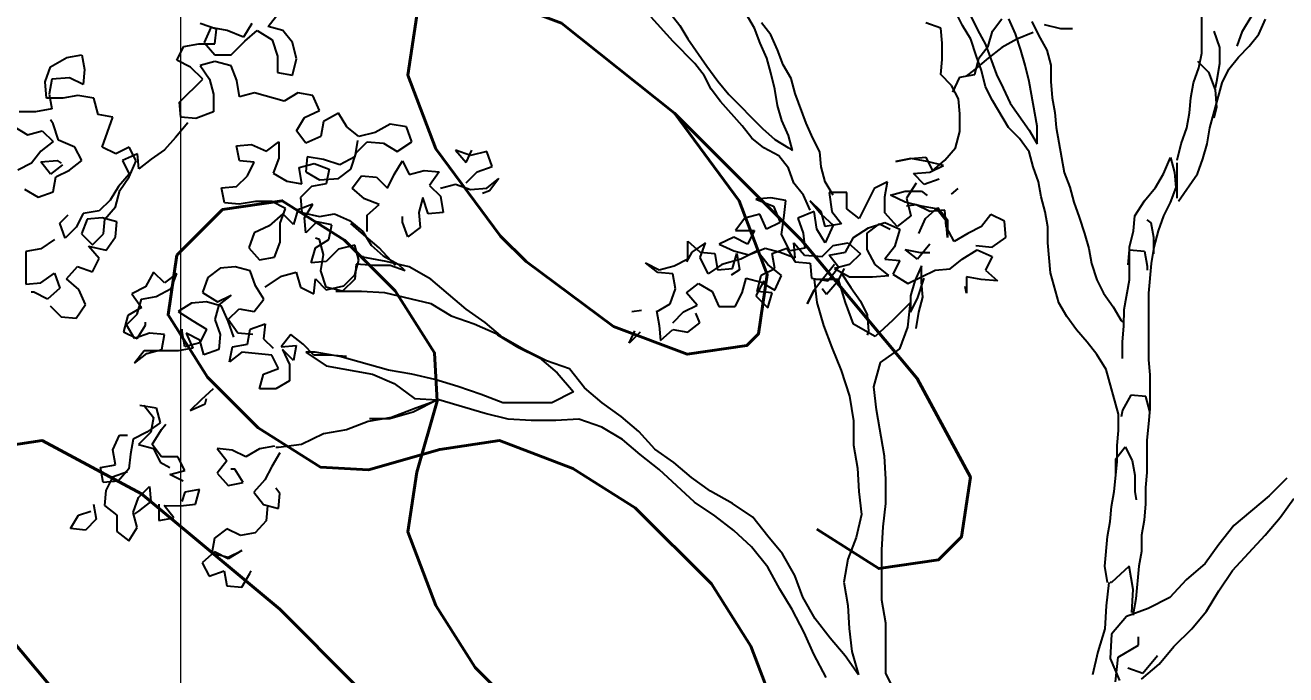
# Model space of a CAD drawing. Header units: millimetres. Extents: x 684983 to 685377, y 990360 to 990509.
# Drawn here: x 685051.849 to 685053.186, y 990430.224 to 990430.913 of the extents above; entities that cross this region are included whole.
import ezdxf

# ---------------------------------------------------------------- set-up
doc = ezdxf.new("R2010")
doc.units = ezdxf.units.MM
doc.layers.add('grid', color=8, linetype='Continuous', lineweight=9)
doc.layers.add('GRID LEVELS', color=7, linetype='Continuous', lineweight=13)
doc.layers.add('TEAK', color=7, linetype='Continuous')
doc.styles.get("Standard").update_dxf_attribs({"font": 'RomanS'})

# ---------------------------------------------------------------- blocks, each defined once
blk = doc.blocks.new('A$C25655A80')
at = {"color": 62}
for p, q in [((0.06084, 1.35634), (0.06087, 1.39191)), ((-0.59955, 1.37521), (-0.59186, 1.38482)), ((-0.315, 1.38456), (-0.30828, 1.37591)), ((-0.25541, 1.37393), (-0.26117, 1.38355)), ((-0.10833, 1.37572), (-0.11313, 1.38534)), ((-0.10256, 1.38245), (-0.09776, 1.37283)), ((0.0897, 1.3717), (0.09644, 1.38323)), ((-0.63609, 1.37332), (-0.64762, 1.37718)), ((-0.63993, 1.37429), (-0.64475, 1.36372)), ((-0.6284, 1.37235), (-0.63993, 1.37429)), ((-0.63706, 1.36275), (-0.63609, 1.37332)), ((-0.61109, 1.37714), (-0.61687, 1.36754)), ((-0.58898, 1.37232), (-0.59955, 1.37521)), ((-0.3131, 1.36437), (-0.32846, 1.38169)), ((-0.30828, 1.37591), (-0.30252, 1.36629)), ((-0.25157, 1.36336), (-0.25541, 1.37393)), ((-0.24388, 1.36912), (-0.2506, 1.37778)), ((-0.12371, 1.37381), (-0.13428, 1.37767)), ((-0.12276, 1.36324), (-0.12371, 1.37381)), ((-0.10257, 1.3661), (-0.10833, 1.37572)), ((-0.08718, 1.37186), (-0.08045, 1.3805)), ((-0.07084, 1.36992), (-0.07564, 1.3805)), ((-0.0593, 1.37856), (-0.0545, 1.36894)), ((-0.05065, 1.37663), (-0.03912, 1.37374)), ((-0.03912, 1.37374), (-0.03047, 1.37373)), ((0.10123, 1.36976), (0.10605, 1.38033)), ((-0.61687, 1.36754), (-0.6284, 1.37235)), ((-0.62553, 1.35505), (-0.61591, 1.36465)), ((-0.61591, 1.36465), (-0.60725, 1.37233)), ((-0.60725, 1.37233), (-0.59668, 1.3656)), ((-0.59668, 1.3656), (-0.59285, 1.35406)), ((-0.58226, 1.36366), (-0.58898, 1.37232)), ((-0.29773, 1.34898), (-0.3131, 1.36437)), ((-0.30252, 1.36629), (-0.28908, 1.34705)), ((-0.23908, 1.35854), (-0.24388, 1.36912)), ((-0.09874, 1.35456), (-0.10257, 1.3661)), ((-0.09776, 1.37283), (-0.092, 1.36225)), ((-0.09008, 1.36129), (-0.08718, 1.37186)), ((-0.06989, 1.36607), (-0.08047, 1.36032)), ((-0.06701, 1.35838), (-0.07084, 1.36992)), ((-0.05835, 1.37087), (-0.06989, 1.36607)), ((-0.0545, 1.36894), (-0.04874, 1.35836)), ((0.06951, 1.37171), (0.07334, 1.36018)), ((0.08584, 1.36113), (0.0897, 1.3717)), ((0.09449, 1.36112), (0.10123, 1.36976)), ((-0.66398, 1.35124), (-0.65917, 1.36085)), ((-0.65917, 1.36085), (-0.64859, 1.36276)), ((-0.64859, 1.36276), (-0.63706, 1.36275)), ((-0.64475, 1.36372), (-0.63706, 1.35506)), ((-0.57939, 1.35212), (-0.58226, 1.36366)), ((-0.24678, 1.35278), (-0.25157, 1.36336)), ((-0.23525, 1.34796), (-0.23908, 1.35854)), ((-0.12277, 1.3517), (-0.12276, 1.36324)), ((-0.09681, 1.35264), (-0.09008, 1.36129)), ((-0.092, 1.36225), (-0.08433, 1.34109)), ((-0.08047, 1.36032), (-0.09009, 1.35263)), ((-0.06413, 1.3478), (-0.06701, 1.35838)), ((-0.04874, 1.35836), (-0.04587, 1.34779)), ((0.05891, 1.34577), (0.06084, 1.35634)), ((0.07334, 1.36018), (0.07333, 1.34864)), ((0.08679, 1.35343), (0.09449, 1.36112)), ((-0.75724, 1.33594), (-0.75339, 1.34651)), ((-0.75339, 1.34651), (-0.74185, 1.35323)), ((-0.74185, 1.35323), (-0.73127, 1.35514)), ((-0.73127, 1.35514), (-0.72936, 1.34457)), ((-0.65438, 1.34642), (-0.66398, 1.35124)), ((-0.64573, 1.33776), (-0.65438, 1.34642)), ((-0.63707, 1.35025), (-0.64765, 1.34738)), ((-0.64765, 1.34738), (-0.64093, 1.33776)), ((-0.62554, 1.34736), (-0.63707, 1.35025)), ((-0.63706, 1.35506), (-0.62553, 1.35505)), ((-0.6217, 1.33678), (-0.62554, 1.34736)), ((-0.59285, 1.35406), (-0.59286, 1.34252)), ((-0.58228, 1.34059), (-0.57939, 1.35212)), ((-0.29101, 1.34032), (-0.29773, 1.34898)), ((-0.28908, 1.34705), (-0.2814, 1.33647)), ((-0.2439, 1.3422), (-0.24678, 1.35278)), ((-0.22949, 1.33834), (-0.23525, 1.34796)), ((-0.12374, 1.34113), (-0.12277, 1.3517)), ((-0.09009, 1.35263), (-0.10067, 1.34399)), ((-0.09971, 1.34111), (-0.09681, 1.35264)), ((-0.0949, 1.34399), (-0.09874, 1.35456)), ((-0.06126, 1.33627), (-0.06413, 1.3478)), ((-0.04587, 1.34779), (-0.04588, 1.33625)), ((0.05795, 1.35058), (0.06564, 1.34288)), ((0.07333, 1.34864), (0.0714, 1.33614)), ((0.08006, 1.34479), (0.08679, 1.35343)), ((-0.75244, 1.33786), (-0.75437, 1.32729)), ((-0.73994, 1.33881), (-0.75244, 1.33786)), ((-0.73033, 1.33399), (-0.73994, 1.33881)), ((-0.72936, 1.34457), (-0.73033, 1.33399)), ((-0.66209, 1.32144), (-0.64573, 1.33776)), ((-0.64093, 1.33776), (-0.63805, 1.32718)), ((-0.59286, 1.34252), (-0.58228, 1.34059)), ((-0.28621, 1.3307), (-0.29101, 1.34032)), ((-0.24103, 1.33066), (-0.2439, 1.3422)), ((-0.22661, 1.32777), (-0.22949, 1.33834)), ((-0.11606, 1.33343), (-0.12374, 1.34113)), ((-0.1151, 1.32862), (-0.11029, 1.33919)), ((-0.11029, 1.33919), (-0.09971, 1.34111)), ((-0.10067, 1.34399), (-0.10548, 1.34015)), ((-0.09203, 1.33245), (-0.0949, 1.34399)), ((-0.08433, 1.34109), (-0.07953, 1.33148)), ((0.05506, 1.3352), (0.05891, 1.34577)), ((0.06564, 1.34288), (0.07043, 1.33038)), ((0.07524, 1.33518), (0.08006, 1.34479)), ((-0.75629, 1.32441), (-0.75724, 1.33594)), ((-0.61979, 1.32524), (-0.6217, 1.33678)), ((-0.27949, 1.32205), (-0.28621, 1.3307)), ((-0.2814, 1.33647), (-0.27372, 1.32685)), ((-0.23912, 1.31913), (-0.24103, 1.33066)), ((-0.11126, 1.32381), (-0.11606, 1.33343)), ((-0.08723, 1.32283), (-0.09203, 1.33245)), ((-0.07953, 1.33148), (-0.07473, 1.3209)), ((-0.05552, 1.30454), (-0.06126, 1.33627)), ((-0.04588, 1.33625), (-0.04493, 1.32472)), ((0.05312, 1.32463), (0.05506, 1.3352)), ((0.06656, 1.30346), (0.07524, 1.33518)), ((0.0714, 1.33614), (0.07043, 1.33134)), ((0.07043, 1.33038), (0.07138, 1.31788)), ((-0.74476, 1.32439), (-0.75629, 1.32441)), ((-0.75437, 1.32729), (-0.75246, 1.31671)), ((-0.73418, 1.32631), (-0.74476, 1.32439)), ((-0.72265, 1.32437), (-0.73418, 1.32631)), ((-0.71977, 1.31284), (-0.72265, 1.32437)), ((-0.66114, 1.31086), (-0.66209, 1.32144)), ((-0.63805, 1.32718), (-0.63806, 1.31468)), ((-0.60921, 1.32812), (-0.61979, 1.32524)), ((-0.58807, 1.32233), (-0.60921, 1.32812)), ((-0.57845, 1.32809), (-0.58807, 1.32233)), ((-0.56788, 1.32616), (-0.57845, 1.32809)), ((-0.56308, 1.31558), (-0.56788, 1.32616)), ((-0.26413, 1.30473), (-0.27949, 1.32205)), ((-0.27372, 1.32685), (-0.24971, 1.30279)), ((-0.21894, 1.30661), (-0.22661, 1.32777)), ((-0.11031, 1.31324), (-0.11126, 1.32381)), ((-0.07571, 1.30359), (-0.08723, 1.32283)), ((-0.07473, 1.3209), (-0.06129, 1.30166)), ((-0.04493, 1.32472), (-0.04302, 1.31414)), ((0.05215, 1.31405), (0.05312, 1.32463)), ((-0.76399, 1.3148), (-0.77553, 1.31481)), ((-0.75246, 1.31671), (-0.76399, 1.3148)), ((-0.7092, 1.3109), (-0.71977, 1.31284)), ((-0.71691, 1.28976), (-0.7092, 1.3109)), ((-0.65056, 1.30989), (-0.66114, 1.31086)), ((-0.63806, 1.31468), (-0.65056, 1.30989)), ((-0.57944, 1.30117), (-0.57366, 1.31078)), ((-0.57366, 1.31078), (-0.56308, 1.31558)), ((-0.54962, 1.31364), (-0.5602, 1.30788)), ((-0.54386, 1.30402), (-0.54962, 1.31364)), ((-0.23624, 1.30855), (-0.23912, 1.31913)), ((-0.11032, 1.30074), (-0.11031, 1.31324)), ((-0.04302, 1.31414), (-0.04207, 1.30356)), ((0.05022, 1.30348), (0.05215, 1.31405)), ((0.07138, 1.31788), (0.06945, 1.31019)), ((-0.77938, 1.30424), (-0.76978, 1.29846)), ((-0.7515, 1.30614), (-0.75342, 1.30902)), ((-0.74767, 1.2946), (-0.7515, 1.30614)), ((-0.65633, 1.30701), (-0.665, 1.29644)), ((-0.5602, 1.30788), (-0.56214, 1.29731)), ((-0.53522, 1.29729), (-0.54386, 1.30402)), ((-0.5131, 1.30592), (-0.52368, 1.30016)), ((-0.50157, 1.30398), (-0.5131, 1.30592)), ((-0.49773, 1.29341), (-0.50157, 1.30398)), ((-0.2574, 1.29607), (-0.26413, 1.30473)), ((-0.24971, 1.30279), (-0.24106, 1.29509)), ((-0.23145, 1.29797), (-0.23624, 1.30855)), ((-0.21415, 1.29603), (-0.21894, 1.30661)), ((-0.06803, 1.2959), (-0.07571, 1.30359)), ((-0.05553, 1.29204), (-0.05552, 1.30454)), ((-0.04207, 1.30356), (-0.03633, 1.27184)), ((0.04636, 1.29195), (0.05022, 1.30348)), ((0.06463, 1.29193), (0.06656, 1.30346)), ((-0.76978, 1.29846), (-0.7592, 1.30134)), ((-0.75152, 1.29364), (-0.76017, 1.28692)), ((-0.7592, 1.30134), (-0.75152, 1.29364)), ((-0.73614, 1.28978), (-0.74767, 1.2946)), ((-0.665, 1.29644), (-0.67269, 1.2878)), ((-0.6006, 1.28677), (-0.59194, 1.29349)), ((-0.59194, 1.29349), (-0.59195, 1.28196)), ((-0.57271, 1.29251), (-0.57944, 1.30117)), ((-0.56214, 1.29731), (-0.57271, 1.29251)), ((-0.53618, 1.2944), (-0.53812, 1.28287)), ((-0.53715, 1.28575), (-0.52945, 1.29344)), ((-0.52368, 1.30016), (-0.53522, 1.29729)), ((-0.52945, 1.29344), (-0.51792, 1.29246)), ((-0.50831, 1.28669), (-0.49773, 1.29341)), ((-0.24876, 1.28933), (-0.2574, 1.29607)), ((-0.24106, 1.29509), (-0.23145, 1.28932)), ((-0.22857, 1.28739), (-0.23145, 1.29797)), ((-0.20935, 1.28641), (-0.21415, 1.29603)), ((-0.11321, 1.28921), (-0.11032, 1.30074)), ((-0.06131, 1.28628), (-0.06803, 1.2959)), ((-0.06129, 1.30166), (-0.05553, 1.29204)), ((-0.76017, 1.28692), (-0.76691, 1.27827)), ((-0.73134, 1.28016), (-0.73614, 1.28978)), ((-0.7073, 1.28495), (-0.71691, 1.28976)), ((-0.69769, 1.28974), (-0.7073, 1.28495)), ((-0.69192, 1.28493), (-0.7025, 1.28014)), ((-0.69289, 1.28013), (-0.69769, 1.28974)), ((-0.69097, 1.27436), (-0.69192, 1.28493)), ((-0.67269, 1.2878), (-0.68231, 1.28108)), ((-0.62174, 1.29064), (-0.61117, 1.29159)), ((-0.61983, 1.28006), (-0.62174, 1.29064)), ((-0.61117, 1.29159), (-0.6006, 1.28677)), ((-0.54101, 1.27422), (-0.53715, 1.28575)), ((-0.51792, 1.29246), (-0.50831, 1.28669)), ((-0.46698, 1.28761), (-0.45929, 1.27895)), ((-0.4564, 1.28376), (-0.46698, 1.28761)), ((-0.45929, 1.27895), (-0.45544, 1.2876)), ((-0.44487, 1.28663), (-0.4564, 1.28376)), ((-0.44103, 1.27605), (-0.44487, 1.28663)), ((-0.23819, 1.28356), (-0.24876, 1.28933)), ((-0.23145, 1.28932), (-0.22857, 1.28739)), ((-0.2084, 1.27584), (-0.20935, 1.28641)), ((-0.12091, 1.28056), (-0.11321, 1.28921)), ((-0.05843, 1.2757), (-0.06131, 1.28628)), ((0.04347, 1.28041), (0.04636, 1.29195)), ((0.06173, 1.28136), (0.06463, 1.29193)), ((-0.76691, 1.27827), (-0.77653, 1.27347)), ((-0.76018, 1.27923), (-0.74864, 1.28018)), ((-0.75346, 1.27057), (-0.76018, 1.27923)), ((-0.7448, 1.27729), (-0.75346, 1.27057)), ((-0.74864, 1.28018), (-0.74576, 1.27825)), ((-0.74, 1.27344), (-0.73134, 1.28016)), ((-0.7025, 1.28014), (-0.6977, 1.27052)), ((-0.69771, 1.2686), (-0.69289, 1.28013)), ((-0.68231, 1.28108), (-0.69097, 1.27436)), ((-0.60926, 1.27909), (-0.61983, 1.28006)), ((-0.61407, 1.26948), (-0.60926, 1.27909)), ((-0.59195, 1.28196), (-0.5958, 1.27139)), ((-0.57754, 1.27522), (-0.56696, 1.27809)), ((-0.57562, 1.26368), (-0.57754, 1.27522)), ((-0.57176, 1.2829), (-0.57273, 1.27233)), ((-0.56023, 1.28097), (-0.57176, 1.2829)), ((-0.56696, 1.27809), (-0.55639, 1.27423)), ((-0.5487, 1.27711), (-0.56023, 1.28097)), ((-0.53812, 1.28287), (-0.5487, 1.27711)), ((-0.51025, 1.27035), (-0.50447, 1.27995)), ((-0.50447, 1.27995), (-0.49968, 1.27034)), ((-0.45161, 1.27222), (-0.44103, 1.27605)), ((-0.23147, 1.2749), (-0.23819, 1.28356)), ((-0.20552, 1.26526), (-0.2084, 1.27584)), ((-0.15552, 1.27964), (-0.14494, 1.28155)), ((-0.14494, 1.28155), (-0.15552, 1.27964)), ((-0.14494, 1.28155), (-0.13437, 1.2825)), ((-0.13341, 1.27962), (-0.14494, 1.28155)), ((-0.13437, 1.2825), (-0.12957, 1.27288)), ((-0.12188, 1.27672), (-0.13341, 1.27962)), ((-0.1315, 1.27192), (-0.12188, 1.27672)), ((-0.12957, 1.27288), (-0.12091, 1.28056)), ((-0.0546, 1.26512), (-0.05843, 1.2757)), ((0.04344, 1.2535), (0.04347, 1.27849)), ((0.05788, 1.27079), (0.06173, 1.28136)), ((-0.75155, 1.25807), (-0.74962, 1.26864)), ((-0.74962, 1.26864), (-0.74, 1.27344)), ((-0.6977, 1.27052), (-0.7054, 1.26187)), ((-0.70444, 1.25899), (-0.69771, 1.2686)), ((-0.62177, 1.2618), (-0.61407, 1.26948)), ((-0.5958, 1.27139), (-0.5862, 1.26561)), ((-0.57273, 1.27233), (-0.56312, 1.26655)), ((-0.56312, 1.26655), (-0.54967, 1.2675)), ((-0.55639, 1.27423), (-0.55832, 1.26366)), ((-0.54967, 1.2675), (-0.54101, 1.27422)), ((-0.54006, 1.26076), (-0.53332, 1.26941)), ((-0.53332, 1.26941), (-0.52275, 1.26844)), ((-0.52275, 1.26844), (-0.51507, 1.26074)), ((-0.51507, 1.26074), (-0.51025, 1.27035)), ((-0.49968, 1.27034), (-0.4891, 1.27321)), ((-0.4891, 1.27321), (-0.47853, 1.27224)), ((-0.47853, 1.27224), (-0.48526, 1.26263)), ((-0.45931, 1.26453), (-0.45161, 1.27222)), ((-0.44489, 1.26067), (-0.43623, 1.2674)), ((-0.43623, 1.2674), (-0.44297, 1.25875)), ((-0.22763, 1.26432), (-0.23147, 1.2749)), ((-0.14303, 1.27097), (-0.1315, 1.27192)), ((-0.13535, 1.26327), (-0.14303, 1.27097)), ((-0.12477, 1.26711), (-0.13535, 1.26327)), ((-0.03633, 1.27184), (-0.03249, 1.26126)), ((0.0444, 1.25157), (0.05788, 1.27079)), ((-0.77173, 1.26001), (-0.76213, 1.25424)), ((-0.76213, 1.25424), (-0.75155, 1.25807)), ((-0.7054, 1.26187), (-0.71118, 1.25227)), ((-0.70734, 1.24746), (-0.70444, 1.25899)), ((-0.63234, 1.26085), (-0.62177, 1.2618)), ((-0.63043, 1.25027), (-0.63234, 1.26085)), ((-0.5862, 1.26561), (-0.57562, 1.26368)), ((-0.5689, 1.26175), (-0.57659, 1.25407)), ((-0.55832, 1.26366), (-0.5689, 1.26175)), ((-0.53141, 1.25306), (-0.54006, 1.26076)), ((-0.48526, 1.26263), (-0.47758, 1.25494)), ((-0.47757, 1.2607), (-0.467, 1.26358)), ((-0.467, 1.26358), (-0.45643, 1.25972)), ((-0.45643, 1.25972), (-0.44489, 1.26067)), ((-0.44297, 1.25875), (-0.44778, 1.25683)), ((-0.22091, 1.25566), (-0.22763, 1.26432)), ((-0.19976, 1.25564), (-0.20552, 1.26526)), ((-0.20264, 1.25757), (-0.20073, 1.24411)), ((-0.19015, 1.25756), (-0.20264, 1.25757)), ((-0.19016, 1.24602), (-0.19015, 1.25756)), ((-0.17092, 1.26042), (-0.18151, 1.23928)), ((-0.1613, 1.26522), (-0.17092, 1.26042)), ((-0.16323, 1.25465), (-0.1613, 1.26522)), ((-0.15939, 1.25561), (-0.14881, 1.25848)), ((-0.14881, 1.25848), (-0.13728, 1.25847)), ((-0.14112, 1.26424), (-0.14785, 1.25367)), ((-0.13728, 1.25847), (-0.13343, 1.25558)), ((-0.11613, 1.25653), (-0.11132, 1.26037)), ((-0.05268, 1.25455), (-0.0546, 1.26512)), ((-0.03249, 1.26126), (-0.02962, 1.25068)), ((-0.71118, 1.25227), (-0.71888, 1.24458)), ((-0.61986, 1.2493), (-0.63043, 1.25027)), ((-0.60832, 1.25121), (-0.61986, 1.2493)), ((-0.59678, 1.2512), (-0.60832, 1.25121)), ((-0.58718, 1.24638), (-0.59678, 1.2512)), ((-0.56795, 1.24925), (-0.57853, 1.24542)), ((-0.57659, 1.25407), (-0.57564, 1.24349)), ((-0.57372, 1.23964), (-0.56795, 1.24925)), ((-0.52084, 1.24921), (-0.53141, 1.25306)), ((-0.5295, 1.24153), (-0.52084, 1.24921)), ((-0.49008, 1.25399), (-0.49297, 1.24341)), ((-0.48624, 1.24245), (-0.49008, 1.25399)), ((-0.47758, 1.25494), (-0.47567, 1.2434)), ((-0.24398, 1.25376), (-0.25456, 1.25281)), ((-0.25456, 1.25281), (-0.24207, 1.24799)), ((-0.23341, 1.25183), (-0.24398, 1.25376)), ((-0.23438, 1.24126), (-0.23341, 1.25183)), ((-0.21611, 1.24508), (-0.22091, 1.25566)), ((-0.21611, 1.25181), (-0.20843, 1.24219)), ((-0.20843, 1.24412), (-0.21611, 1.25181)), ((-0.16324, 1.24311), (-0.16323, 1.25465)), ((-0.14882, 1.25079), (-0.15939, 1.25561)), ((-0.13729, 1.2479), (-0.14882, 1.25079)), ((-0.14113, 1.24886), (-0.14786, 1.24791)), ((-0.14785, 1.25367), (-0.14498, 1.24117)), ((-0.13152, 1.24405), (-0.14113, 1.24886)), ((-0.04981, 1.24397), (-0.05268, 1.25455)), ((-0.02962, 1.25068), (-0.02578, 1.2401)), ((-0.74676, 1.23596), (-0.74099, 1.24172)), ((-0.73041, 1.24267), (-0.73523, 1.23306)), ((-0.71888, 1.24458), (-0.73041, 1.24267)), ((-0.71696, 1.23977), (-0.72753, 1.23882)), ((-0.70639, 1.23688), (-0.71696, 1.23977)), ((-0.71504, 1.23881), (-0.70734, 1.24746)), ((-0.5891, 1.24254), (-0.59872, 1.2339)), ((-0.59103, 1.23581), (-0.58718, 1.24638)), ((-0.58142, 1.23484), (-0.5891, 1.24254)), ((-0.57853, 1.24542), (-0.58142, 1.23484)), ((-0.57564, 1.24349), (-0.56315, 1.2406)), ((-0.57277, 1.22907), (-0.57372, 1.23964)), ((-0.56315, 1.2406), (-0.55257, 1.24251)), ((-0.55257, 1.24251), (-0.542, 1.23769)), ((-0.52951, 1.22999), (-0.5295, 1.24153)), ((-0.50451, 1.2367), (-0.50451, 1.24054)), ((-0.49297, 1.24341), (-0.49202, 1.23284)), ((-0.47567, 1.2434), (-0.48624, 1.24245)), ((-0.26226, 1.23936), (-0.269, 1.23071)), ((-0.25169, 1.24223), (-0.26226, 1.23936)), ((-0.24689, 1.23165), (-0.25169, 1.24223)), ((-0.24207, 1.24799), (-0.23727, 1.23645)), ((-0.23632, 1.2278), (-0.23438, 1.24126)), ((-0.21323, 1.24412), (-0.22477, 1.23932)), ((-0.22477, 1.23932), (-0.22094, 1.22875)), ((-0.21132, 1.23162), (-0.21323, 1.24412)), ((-0.20555, 1.23354), (-0.20843, 1.24412)), ((-0.20843, 1.24219), (-0.19978, 1.23449)), ((-0.20073, 1.24411), (-0.19401, 1.23545)), ((-0.18151, 1.23928), (-0.19016, 1.24602)), ((-0.1546, 1.23349), (-0.16324, 1.24311)), ((-0.14498, 1.24117), (-0.1546, 1.23349)), ((-0.12671, 1.24596), (-0.13729, 1.2479)), ((-0.13441, 1.23924), (-0.12575, 1.24692)), ((-0.12095, 1.245), (-0.13152, 1.24405)), ((-0.11999, 1.23731), (-0.12671, 1.24596)), ((-0.12575, 1.24692), (-0.11903, 1.23827)), ((-0.12, 1.23346), (-0.12095, 1.245)), ((-0.08826, 1.24208), (-0.095, 1.23344)), ((-0.07866, 1.23727), (-0.08826, 1.24208)), ((-0.0479, 1.23339), (-0.04981, 1.24397)), ((-0.02578, 1.2401), (-0.02195, 1.22856)), ((-0.74293, 1.22538), (-0.74676, 1.23596)), ((-0.73523, 1.23306), (-0.74293, 1.22538)), ((-0.72753, 1.23882), (-0.73139, 1.22825)), ((-0.71601, 1.22824), (-0.71504, 1.23881)), ((-0.70736, 1.22631), (-0.70639, 1.23688)), ((-0.59872, 1.2339), (-0.6093, 1.2291)), ((-0.59104, 1.22236), (-0.59103, 1.23581)), ((-0.56507, 1.23675), (-0.57277, 1.22907)), ((-0.5545, 1.23482), (-0.56507, 1.23675)), ((-0.55643, 1.22425), (-0.5545, 1.23482)), ((-0.542, 1.23769), (-0.5324, 1.22999)), ((-0.53336, 1.22903), (-0.54104, 1.23577)), ((-0.50068, 1.22612), (-0.50451, 1.2367)), ((-0.49202, 1.23284), (-0.50068, 1.22612)), ((-0.269, 1.23071), (-0.25554, 1.2307)), ((-0.25554, 1.2307), (-0.26036, 1.22109)), ((-0.23727, 1.23645), (-0.24689, 1.23165)), ((-0.20556, 1.222), (-0.21132, 1.23162)), ((-0.19978, 1.23449), (-0.20556, 1.222)), ((-0.19401, 1.23545), (-0.20555, 1.23354)), ((-0.18537, 1.22583), (-0.17479, 1.23255)), ((-0.17575, 1.2287), (-0.1671, 1.23543)), ((-0.17479, 1.23255), (-0.16325, 1.23638)), ((-0.1671, 1.23543), (-0.15941, 1.23157)), ((-0.16325, 1.23638), (-0.15268, 1.23157)), ((-0.15268, 1.23157), (-0.15654, 1.21907)), ((-0.13923, 1.22867), (-0.13441, 1.23924)), ((-0.11424, 1.22288), (-0.12, 1.23346)), ((-0.11904, 1.22577), (-0.11999, 1.23731)), ((-0.11903, 1.23827), (-0.11904, 1.22577)), ((-0.095, 1.23344), (-0.10462, 1.22864)), ((-0.0777, 1.22573), (-0.07866, 1.23727)), ((-0.04791, 1.22186), (-0.0479, 1.23339)), ((0.02516, 1.23621), (0.02228, 1.23814)), ((0.02708, 1.22564), (0.02516, 1.23621)), ((-0.75062, 1.22442), (-0.76024, 1.2177)), ((-0.73139, 1.22825), (-0.7237, 1.22055)), ((-0.7237, 1.22055), (-0.71601, 1.22824)), ((-0.71409, 1.2167), (-0.70736, 1.22631)), ((-0.6093, 1.2291), (-0.61316, 1.21853)), ((-0.5949, 1.21179), (-0.59104, 1.22236)), ((-0.56316, 1.22425), (-0.56605, 1.22522)), ((-0.56605, 1.21849), (-0.55643, 1.22425)), ((-0.56029, 1.21368), (-0.56316, 1.22425)), ((-0.52087, 1.21845), (-0.53336, 1.22903)), ((-0.5324, 1.22999), (-0.52664, 1.22037)), ((-0.30266, 1.21056), (-0.30265, 1.22305)), ((-0.30265, 1.22305), (-0.29401, 1.21535)), ((-0.29016, 1.22208), (-0.29978, 1.21536)), ((-0.29401, 1.21151), (-0.29016, 1.22208)), ((-0.26997, 1.22591), (-0.28054, 1.22111)), ((-0.26036, 1.22109), (-0.26997, 1.22591)), ((-0.23056, 1.21626), (-0.23632, 1.2278)), ((-0.22767, 1.22202), (-0.21999, 1.21336)), ((-0.22672, 1.21145), (-0.22767, 1.22202)), ((-0.22094, 1.22875), (-0.21998, 1.21817)), ((-0.1998, 1.22008), (-0.18922, 1.22199)), ((-0.19115, 1.21526), (-0.18537, 1.22583)), ((-0.18922, 1.22199), (-0.18057, 1.21429)), ((-0.17577, 1.21717), (-0.17575, 1.2287)), ((-0.10462, 1.22864), (-0.11424, 1.22288)), ((-0.08732, 1.21901), (-0.0777, 1.22573)), ((-0.046, 1.20071), (-0.04791, 1.22186)), ((-0.02195, 1.22856), (-0.01907, 1.21799)), ((0.02707, 1.2141), (0.02708, 1.22564)), ((-0.77081, 1.21579), (-0.77083, 1.19272)), ((-0.76024, 1.2177), (-0.77081, 1.21579)), ((-0.72659, 1.2196), (-0.71409, 1.2167)), ((-0.71891, 1.21094), (-0.72659, 1.2196)), ((-0.61316, 1.21853), (-0.60547, 1.20987)), ((-0.56895, 1.20792), (-0.56605, 1.21849)), ((-0.56222, 1.20214), (-0.56029, 1.21368)), ((-0.54971, 1.21751), (-0.55837, 1.20887)), ((-0.53817, 1.22038), (-0.54971, 1.21751)), ((-0.5353, 1.20981), (-0.53817, 1.22038)), ((-0.52664, 1.22037), (-0.51799, 1.21268)), ((-0.50935, 1.20594), (-0.52087, 1.21845)), ((-0.51799, 1.21268), (-0.50742, 1.2069)), ((-0.29978, 1.21536), (-0.30363, 1.20863)), ((-0.29401, 1.21535), (-0.28343, 1.21438)), ((-0.28343, 1.21438), (-0.28152, 1.20285)), ((-0.28054, 1.22111), (-0.26997, 1.21629)), ((-0.27095, 1.2038), (-0.26805, 1.21437)), ((-0.26997, 1.21629), (-0.2594, 1.2134)), ((-0.26805, 1.21437), (-0.26614, 1.20283)), ((-0.25363, 1.21628), (-0.26517, 1.21052)), ((-0.2594, 1.2134), (-0.24786, 1.2182)), ((-0.24595, 1.20666), (-0.25363, 1.21628)), ((-0.24786, 1.2182), (-0.23729, 1.2153)), ((-0.24306, 1.21435), (-0.23248, 1.21818)), ((-0.24115, 1.20377), (-0.24306, 1.21435)), ((-0.23729, 1.2153), (-0.22672, 1.21145)), ((-0.23248, 1.21818), (-0.22672, 1.20856)), ((-0.21998, 1.21817), (-0.23056, 1.21626)), ((-0.21999, 1.21336), (-0.20749, 1.21239)), ((-0.20749, 1.21239), (-0.1998, 1.22008)), ((-0.20269, 1.21335), (-0.19115, 1.21526)), ((-0.19596, 1.20469), (-0.20269, 1.21335)), ((-0.18057, 1.21429), (-0.18827, 1.20661)), ((-0.17001, 1.20659), (-0.17577, 1.21717)), ((-0.15654, 1.21907), (-0.16327, 1.21043)), ((-0.14885, 1.21714), (-0.13828, 1.21521)), ((-0.1402, 1.21041), (-0.14885, 1.21714)), ((-0.13154, 1.22097), (-0.1402, 1.21041)), ((-0.13828, 1.21521), (-0.13155, 1.21521)), ((-0.10848, 1.21038), (-0.0979, 1.2171)), ((-0.09886, 1.21998), (-0.08732, 1.21901)), ((-0.0979, 1.2171), (-0.08733, 1.21228)), ((-0.01907, 1.21799), (-0.01716, 1.20741)), ((0.00879, 1.20643), (0.00977, 1.217)), ((0.00977, 1.217), (0.02034, 1.21603)), ((0.02034, 1.21603), (0.02225, 1.20545)), ((-0.74199, 1.19654), (-0.73429, 1.20518)), ((-0.73429, 1.20518), (-0.72372, 1.20133)), ((-0.72372, 1.20133), (-0.71891, 1.21094)), ((-0.63336, 1.20413), (-0.64201, 1.19741)), ((-0.62278, 1.20508), (-0.63336, 1.20413)), ((-0.61221, 1.20219), (-0.62278, 1.20508)), ((-0.60547, 1.20987), (-0.5949, 1.21179)), ((-0.55837, 1.20887), (-0.56895, 1.20792)), ((-0.53722, 1.20693), (-0.5382, 1.19635)), ((-0.53819, 1.19924), (-0.5353, 1.20981)), ((-0.52473, 1.20595), (-0.53722, 1.20693)), ((-0.51319, 1.20594), (-0.52473, 1.20595)), ((-0.50262, 1.20209), (-0.51319, 1.20594)), ((-0.50742, 1.2069), (-0.50358, 1.20305)), ((-0.33247, 1.2077), (-0.32286, 1.20288)), ((-0.32382, 1.20096), (-0.33247, 1.2077)), ((-0.32286, 1.20288), (-0.31228, 1.20576)), ((-0.31228, 1.20576), (-0.30266, 1.21056)), ((-0.28825, 1.19997), (-0.29401, 1.21151)), ((-0.27863, 1.20669), (-0.28825, 1.19997)), ((-0.28152, 1.20285), (-0.27095, 1.2038)), ((-0.26517, 1.21052), (-0.27863, 1.20669)), ((-0.25076, 1.19897), (-0.24115, 1.20377)), ((-0.23634, 1.19896), (-0.24595, 1.20666)), ((-0.22672, 1.20856), (-0.21615, 1.20759)), ((-0.21615, 1.20759), (-0.2152, 1.19702)), ((-0.19885, 1.20662), (-0.20655, 1.19701)), ((-0.20366, 1.19508), (-0.19596, 1.20469)), ((-0.18827, 1.20661), (-0.19885, 1.20373)), ((-0.19885, 1.20373), (-0.18828, 1.19795)), ((-0.19212, 1.20373), (-0.19694, 1.19412)), ((-0.1604, 1.19889), (-0.17001, 1.20659)), ((-0.16327, 1.21043), (-0.1527, 1.20946)), ((-0.1527, 1.20946), (-0.15752, 1.19985)), ((-0.13732, 1.2056), (-0.14214, 1.19503)), ((-0.13733, 1.19406), (-0.13732, 1.2056)), ((-0.12771, 1.20271), (-0.11714, 1.20366)), ((-0.11714, 1.20366), (-0.10848, 1.21038)), ((-0.08733, 1.21228), (-0.09215, 1.20267)), ((-0.01716, 1.20741), (-0.01332, 1.19587)), ((0.02225, 1.20545), (0.02225, 1.20257)), ((-0.76026, 1.19367), (-0.75064, 1.20039)), ((-0.75064, 1.20039), (-0.7468, 1.18981)), ((-0.73335, 1.18884), (-0.74199, 1.19654)), ((-0.68046, 1.20129), (-0.68624, 1.19072)), ((-0.67278, 1.19359), (-0.68046, 1.20129)), ((-0.66412, 1.20031), (-0.67278, 1.19359)), ((-0.66798, 1.18974), (-0.66412, 1.20031)), ((-0.64201, 1.19741), (-0.64587, 1.18684)), ((-0.60837, 1.19161), (-0.61221, 1.20219)), ((-0.60165, 1.19064), (-0.5901, 1.19832)), ((-0.5901, 1.19832), (-0.57953, 1.2012)), ((-0.57953, 1.2012), (-0.57665, 1.19062)), ((-0.56704, 1.1858), (-0.56607, 1.19638)), ((-0.56607, 1.19638), (-0.55839, 1.18868)), ((-0.55839, 1.1906), (-0.56222, 1.20214)), ((-0.5382, 1.19635), (-0.54685, 1.18771)), ((-0.54589, 1.19155), (-0.53819, 1.19924)), ((-0.31325, 1.19999), (-0.32382, 1.20096)), ((-0.31133, 1.18942), (-0.31325, 1.19999)), ((-0.26614, 1.20283), (-0.27191, 1.19899)), ((-0.26423, 1.18649), (-0.26134, 1.19706)), ((-0.26134, 1.19706), (-0.25077, 1.19417)), ((-0.24884, 1.19513), (-0.25462, 1.18456)), ((-0.25366, 1.18744), (-0.25076, 1.19897)), ((-0.24116, 1.18839), (-0.23634, 1.19896)), ((-0.2152, 1.19702), (-0.20366, 1.19508)), ((-0.20655, 1.19701), (-0.21328, 1.18836)), ((-0.19405, 1.20084), (-0.18733, 1.19026)), ((-0.18828, 1.19795), (-0.17194, 1.19794)), ((-0.17194, 1.19794), (-0.1604, 1.19889)), ((-0.15752, 1.19985), (-0.14695, 1.19311)), ((-0.14695, 1.19311), (-0.12771, 1.20271)), ((-0.14214, 1.19503), (-0.14503, 1.18446)), ((-0.14023, 1.18253), (-0.13541, 1.19694)), ((-0.10561, 1.19788), (-0.10562, 1.18634)), ((-0.09504, 1.19595), (-0.10561, 1.19788)), ((-0.0835, 1.19497), (-0.09504, 1.19595)), ((-0.09215, 1.20267), (-0.0835, 1.19497)), ((-0.04026, 1.17955), (-0.046, 1.20071)), ((-0.01332, 1.19587), (-0.00853, 1.18625)), ((-0.77083, 1.19272), (-0.76026, 1.19367)), ((-0.76507, 1.18695), (-0.76699, 1.18695)), ((-0.75546, 1.18213), (-0.76507, 1.18695)), ((-0.7468, 1.18981), (-0.75546, 1.18213)), ((-0.72855, 1.17826), (-0.73335, 1.18884)), ((-0.68624, 1.19072), (-0.69586, 1.18592)), ((-0.69586, 1.18592), (-0.68914, 1.1763)), ((-0.67856, 1.18398), (-0.66798, 1.18974)), ((-0.64587, 1.18684), (-0.6353, 1.1801)), ((-0.60262, 1.18199), (-0.60837, 1.19161)), ((-0.57665, 1.19062), (-0.56704, 1.1858)), ((-0.55839, 1.18868), (-0.54589, 1.19155)), ((-0.54685, 1.18771), (-0.55839, 1.1906)), ((-0.55166, 1.18771), (-0.5334, 1.1877)), ((-0.5334, 1.1877), (-0.51706, 1.18672)), ((-0.51706, 1.18672), (-0.48438, 1.179)), ((-0.31519, 1.17884), (-0.31133, 1.18942)), ((-0.30365, 1.18652), (-0.29499, 1.19325)), ((-0.29596, 1.17787), (-0.30365, 1.18652)), ((-0.29499, 1.19325), (-0.28538, 1.18747)), ((-0.28538, 1.18747), (-0.28058, 1.17689)), ((-0.26905, 1.17688), (-0.26423, 1.18649)), ((-0.24308, 1.18647), (-0.25366, 1.18744)), ((-0.25077, 1.19417), (-0.24116, 1.18839)), ((-0.24598, 1.1759), (-0.24308, 1.18647)), ((-0.2181, 1.17876), (-0.21328, 1.18836)), ((-0.21328, 1.18836), (-0.2181, 1.17876)), ((-0.20463, 1.18547), (-0.20751, 1.18932)), ((-0.19694, 1.19412), (-0.20463, 1.18547)), ((-0.18733, 1.19026), (-0.18061, 1.18064)), ((-0.13638, 1.18349), (-0.13733, 1.19406)), ((-0.10562, 1.18634), (-0.10658, 1.19115)), ((-0.00853, 1.18625), (-0.00181, 1.17664)), ((-0.75354, 1.17732), (-0.74586, 1.16963)), ((-0.73529, 1.16865), (-0.72855, 1.17826)), ((-0.69203, 1.1715), (-0.68913, 1.18207)), ((-0.68913, 1.18207), (-0.67856, 1.18398)), ((-0.65357, 1.17915), (-0.66319, 1.1734)), ((-0.64299, 1.18011), (-0.65357, 1.17915)), ((-0.63242, 1.17721), (-0.64299, 1.18011)), ((-0.63434, 1.17818), (-0.63724, 1.1676)), ((-0.6353, 1.1801), (-0.62568, 1.1849)), ((-0.62568, 1.1849), (-0.63434, 1.17818)), ((-0.62762, 1.16663), (-0.63242, 1.17721)), ((-0.60935, 1.17335), (-0.60262, 1.18199)), ((-0.48438, 1.179), (-0.46997, 1.17033)), ((-0.32481, 1.17309), (-0.31519, 1.17884)), ((-0.30558, 1.17307), (-0.29596, 1.17787)), ((-0.25462, 1.18456), (-0.24598, 1.1759)), ((-0.18061, 1.18064), (-0.17581, 1.17103)), ((-0.14503, 1.18446), (-0.14504, 1.17292)), ((-0.14504, 1.17292), (-0.14023, 1.18253)), ((-0.13928, 1.17292), (-0.13638, 1.18349)), ((-0.0345, 1.16994), (-0.04026, 1.17955)), ((-0.74586, 1.16963), (-0.73529, 1.16865)), ((-0.69876, 1.17054), (-0.70165, 1.15901)), ((-0.69972, 1.16382), (-0.69203, 1.1715)), ((-0.68914, 1.1763), (-0.69876, 1.17054)), ((-0.66319, 1.1734), (-0.65262, 1.16666)), ((-0.62762, 1.1676), (-0.61993, 1.17528)), ((-0.61993, 1.17528), (-0.60935, 1.17335)), ((-0.46997, 1.17033), (-0.45363, 1.16455)), ((-0.33538, 1.17406), (-0.34211, 1.1731)), ((-0.32481, 1.17405), (-0.32289, 1.16347)), ((-0.31328, 1.16538), (-0.30558, 1.17307)), ((-0.29405, 1.16537), (-0.29693, 1.1721)), ((-0.28058, 1.17689), (-0.26905, 1.17688)), ((-0.17581, 1.17103), (-0.17486, 1.15949)), ((-0.14121, 1.16138), (-0.13928, 1.17292)), ((-0.02778, 1.16032), (-0.0345, 1.16994)), ((-0.00181, 1.17664), (0.00395, 1.16702)), ((-0.69396, 1.1542), (-0.69972, 1.16382)), ((-0.69204, 1.1542), (-0.68627, 1.1638)), ((-0.68627, 1.1638), (-0.68626, 1.16573)), ((-0.66031, 1.15897), (-0.66031, 1.1609)), ((-0.65262, 1.16666), (-0.64301, 1.16088)), ((-0.64301, 1.16088), (-0.64783, 1.15127)), ((-0.63724, 1.1676), (-0.6334, 1.15703)), ((-0.6209, 1.15798), (-0.62762, 1.1676)), ((-0.62379, 1.15509), (-0.62762, 1.16663)), ((-0.61418, 1.15028), (-0.61225, 1.16085)), ((-0.61225, 1.16085), (-0.60167, 1.16469)), ((-0.60167, 1.16469), (-0.60264, 1.15411)), ((-0.45363, 1.16455), (-0.43826, 1.15781)), ((-0.34405, 1.15099), (-0.3402, 1.15964)), ((-0.32289, 1.16347), (-0.32194, 1.1529)), ((-0.32194, 1.1529), (-0.31328, 1.16058)), ((-0.31328, 1.16058), (-0.30271, 1.15865)), ((-0.30271, 1.15865), (-0.29405, 1.16537)), ((-0.17486, 1.15949), (-0.17582, 1.15661)), ((-0.02009, 1.15166), (-0.02778, 1.16032)), ((0.00395, 1.16702), (0.00491, 1.16605)), ((-0.70165, 1.15901), (-0.69204, 1.1542)), ((-0.68339, 1.15803), (-0.69396, 1.1542)), ((-0.67281, 1.15706), (-0.68339, 1.15803)), ((-0.67475, 1.14649), (-0.67281, 1.15706)), ((-0.6584, 1.1484), (-0.66031, 1.15897)), ((-0.64783, 1.15127), (-0.6584, 1.1484)), ((-0.65743, 1.15801), (-0.65264, 1.14743)), ((-0.64782, 1.15319), (-0.65743, 1.15801)), ((-0.64495, 1.14262), (-0.64782, 1.15319)), ((-0.6334, 1.15703), (-0.63437, 1.14645)), ((-0.62476, 1.14837), (-0.61418, 1.15028)), ((-0.61033, 1.157), (-0.6209, 1.15798)), ((-0.60264, 1.15411), (-0.59592, 1.14738)), ((-0.58341, 1.15698), (-0.59015, 1.14833)), ((-0.57477, 1.15024), (-0.58341, 1.15698)), ((-0.56708, 1.14255), (-0.57477, 1.15024)), ((-0.43826, 1.15781), (-0.43729, 1.15685)), ((-0.43729, 1.15685), (-0.42288, 1.14818)), ((-0.33636, 1.15868), (-0.34405, 1.15099)), ((-0.01337, 1.143), (-0.02009, 1.15166)), ((-0.68724, 1.14554), (-0.69398, 1.13689)), ((-0.69398, 1.13689), (-0.68532, 1.14362)), ((-0.66321, 1.14552), (-0.68724, 1.14554)), ((-0.68532, 1.14362), (-0.67475, 1.14649)), ((-0.65264, 1.14743), (-0.66321, 1.14552)), ((-0.63437, 1.14645), (-0.64495, 1.14262)), ((-0.62669, 1.13779), (-0.62476, 1.14837)), ((-0.61803, 1.14452), (-0.62669, 1.13779)), ((-0.59688, 1.14257), (-0.61803, 1.14452)), ((-0.59209, 1.13296), (-0.59688, 1.14257)), ((-0.59015, 1.14833), (-0.57957, 1.14929)), ((-0.58919, 1.14641), (-0.58439, 1.13583)), ((-0.58151, 1.13871), (-0.58919, 1.14641)), ((-0.57957, 1.14929), (-0.58151, 1.13871)), ((-0.56612, 1.14447), (-0.57285, 1.14447)), ((-0.57285, 1.14447), (-0.55844, 1.13485)), ((-0.55555, 1.14254), (-0.56708, 1.14255)), ((-0.54882, 1.14157), (-0.56612, 1.14447)), ((-0.54401, 1.14156), (-0.55555, 1.14254)), ((-0.51422, 1.13192), (-0.54882, 1.14157)), ((-0.42288, 1.14818), (-0.40751, 1.14048)), ((-0.00665, 1.13242), (-0.01337, 1.143)), ((-0.60266, 1.12912), (-0.59209, 1.13296)), ((-0.58439, 1.13583), (-0.5844, 1.1243)), ((-0.55844, 1.13485), (-0.52576, 1.12905)), ((-0.40751, 1.14048), (-0.39502, 1.12989)), ((0.00197, 1.10069), (-0.00665, 1.13242)), ((-0.60556, 1.11855), (-0.60266, 1.12912)), ((-0.5844, 1.1243), (-0.59402, 1.11854)), ((-0.52576, 1.12905), (-0.51039, 1.12231)), ((-0.49788, 1.12902), (-0.51422, 1.13192)), ((-0.48154, 1.12516), (-0.49788, 1.12902)), ((-0.46521, 1.12034), (-0.48154, 1.12516)), ((-0.39502, 1.12989), (-0.3835, 1.11642)), ((-0.63824, 1.11858), (-0.6469, 1.1109)), ((-0.59402, 1.11854), (-0.60556, 1.11855)), ((-0.51039, 1.12231), (-0.49598, 1.11172)), ((-0.44887, 1.11456), (-0.46521, 1.12034)), ((-0.43349, 1.10878), (-0.44887, 1.11456)), ((-0.3835, 1.11642), (-0.39889, 1.10875)), ((-0.69016, 1.10709), (-0.67863, 1.10516)), ((-0.68728, 1.10709), (-0.68056, 1.09843)), ((-0.6469, 1.1109), (-0.6546, 1.10321)), ((-0.6546, 1.10321), (-0.64402, 1.10801)), ((-0.64402, 1.10801), (-0.64305, 1.11185)), ((-0.47963, 1.11074), (-0.49695, 1.10211)), ((-0.49598, 1.11172), (-0.47963, 1.11074)), ((-0.39889, 1.10875), (-0.43349, 1.10878)), ((0.01063, 1.11414), (0.00486, 1.10357)), ((0.02121, 1.11317), (0.01063, 1.11414)), ((0.02408, 1.10259), (0.02121, 1.11317)), ((-0.68056, 1.09843), (-0.68249, 1.08786)), ((-0.67863, 1.10516), (-0.67575, 1.09458)), ((-0.51329, 1.09732), (-0.52771, 1.09733)), ((-0.49695, 1.10211), (-0.51329, 1.09732)), ((0.00196, 1.08915), (0.00197, 1.10069)), ((0.00486, 1.10357), (0.00389, 1.09876)), ((-0.68537, 1.08786), (-0.69499, 1.08306)), ((-0.68249, 1.08786), (-0.69115, 1.07921)), ((-0.67575, 1.09458), (-0.68537, 1.08786)), ((-0.68154, 1.0792), (-0.6748, 1.08977)), ((-0.6748, 1.08977), (-0.67191, 1.09362)), ((0.00099, 1.07858), (0.00196, 1.08915)), ((-0.70942, 1.07539), (-0.7046, 1.08595)), ((-0.7046, 1.08595), (-0.69883, 1.08595)), ((-0.69499, 1.08306), (-0.69692, 1.07249)), ((-0.69115, 1.07921), (-0.68058, 1.07632)), ((-0.67482, 1.07055), (-0.68154, 1.0792)), ((-0.7075, 1.06481), (-0.70942, 1.07539)), ((-0.69692, 1.07249), (-0.69789, 1.06192)), ((-0.68058, 1.07632), (-0.67578, 1.0667)), ((-0.66328, 1.07054), (-0.67482, 1.07055)), ((-0.65848, 1.06092), (-0.66328, 1.07054)), ((-0.6354, 1.07628), (-0.62868, 1.06762)), ((-0.62482, 1.07531), (-0.6354, 1.07628)), ((-0.61521, 1.07049), (-0.62482, 1.07531)), ((-0.6056, 1.07625), (-0.61521, 1.07049)), ((-0.59502, 1.07816), (-0.6056, 1.07625)), ((-0.59118, 1.07335), (-0.59696, 1.06375)), ((0.00002, 1.06897), (0.00675, 1.07761)), ((0.00098, 1.06704), (0.00099, 1.07858)), ((0.00675, 1.07761), (0.01155, 1.068)), ((-0.71808, 1.0629), (-0.7075, 1.06481)), ((-0.71617, 1.05232), (-0.71808, 1.0629)), ((-0.69789, 1.06192), (-0.70559, 1.05327)), ((-0.67578, 1.0667), (-0.66905, 1.06285)), ((-0.62868, 1.06762), (-0.63541, 1.05898)), ((-0.62291, 1.06185), (-0.6258, 1.06185)), ((-0.61715, 1.05223), (-0.62291, 1.06185)), ((-0.59696, 1.06375), (-0.60177, 1.05414)), ((-0.00097, 1.0459), (0.00098, 1.06704)), ((0.00001, 1.05743), (0.00002, 1.06897)), ((0.01155, 1.068), (0.01346, 1.05742)), ((-0.70559, 1.05327), (-0.71617, 1.05232)), ((-0.70944, 1.05616), (-0.71425, 1.04655)), ((-0.69886, 1.05999), (-0.70944, 1.05616)), ((-0.66906, 1.05804), (-0.65848, 1.06092)), ((-0.65945, 1.05323), (-0.66906, 1.05804)), ((-0.63541, 1.05898), (-0.62773, 1.05032)), ((-0.62773, 1.05032), (-0.61715, 1.05223)), ((-0.60177, 1.05414), (-0.60947, 1.04549)), ((0.01346, 1.05742), (0.01345, 1.04588)), ((-0.71425, 1.04655), (-0.71522, 1.03598)), ((-0.69118, 1.04172), (-0.68349, 1.04941)), ((-0.68349, 1.04941), (-0.68253, 1.03883)), ((-0.6585, 1.04554), (-0.66042, 1.03881)), ((-0.64792, 1.04745), (-0.6585, 1.04554)), ((-0.65081, 1.03688), (-0.64792, 1.04745)), ((-0.60947, 1.04549), (-0.60275, 1.03684)), ((-0.59121, 1.04452), (-0.59409, 1.04836)), ((-0.59218, 1.03394), (-0.59121, 1.04452)), ((-0.0029, 1.03532), (-0.00097, 1.0459)), ((0.01345, 1.04588), (0.01441, 1.04012)), ((-0.72291, 1.03695), (-0.721, 1.02637)), ((-0.71522, 1.03598), (-0.70658, 1.02924)), ((-0.69504, 1.03115), (-0.69118, 1.04172)), ((-0.68253, 1.03883), (-0.69119, 1.03211)), ((-0.67677, 1.0369), (-0.67678, 1.02537)), ((-0.67292, 1.03594), (-0.66139, 1.03593)), ((-0.6662, 1.02728), (-0.67292, 1.03594)), ((-0.66139, 1.03593), (-0.65081, 1.03688)), ((-0.60275, 1.03684), (-0.59218, 1.03394)), ((-0.59987, 1.03587), (-0.60084, 1.0253)), ((-0.00387, 1.02475), (-0.0029, 1.03532)), ((-0.73927, 1.01966), (-0.73349, 1.02926)), ((-0.73349, 1.02926), (-0.72484, 1.03214)), ((-0.721, 1.02637), (-0.7287, 1.01869)), ((-0.70658, 1.02924), (-0.70659, 1.0177)), ((-0.69216, 1.02058), (-0.69504, 1.03115)), ((-0.69119, 1.03211), (-0.69408, 1.03019)), ((-0.67678, 1.02537), (-0.6662, 1.02728)), ((-0.7287, 1.01869), (-0.73927, 1.01966)), ((-0.70659, 1.0177), (-0.69794, 1.01097)), ((-0.69794, 1.01097), (-0.69216, 1.02058)), ((-0.62872, 1.01956), (-0.63738, 1.01283)), ((-0.61911, 1.01474), (-0.62872, 1.01956)), ((-0.60853, 1.01665), (-0.61911, 1.01474)), ((-0.60084, 1.0253), (-0.60853, 1.01665)), ((-0.0058, 1.01418), (-0.00387, 1.02475)), ((-0.63738, 1.01283), (-0.63931, 1.00226)), ((-0.00774, 0.99303), (-0.0058, 1.01418)), ((-0.63739, 1.00322), (-0.64604, 0.99554)), ((-0.63931, 1.00226), (-0.62778, 0.99937)), ((-0.62778, 0.99841), (-0.63739, 1.00322)), ((-0.61816, 1.00417), (-0.62778, 0.99841)), ((-0.62778, 0.99937), (-0.61816, 1.00417)), ((-0.64604, 0.99554), (-0.64125, 0.98592)), ((-0.64125, 0.98592), (-0.63067, 0.98976)), ((-0.63067, 0.98976), (-0.62876, 0.97918)), ((-0.61241, 0.98782), (-0.61144, 0.98974)), ((-0.00583, 0.98149), (-0.00774, 0.99303)), ((-0.61818, 0.97821), (-0.61241, 0.98782)), ((-0.62876, 0.97918), (-0.61818, 0.97821))]:
    blk.add_line(p, q, dxfattribs=at)
for p, q in [((0.03385, 1.27081), (0.03866, 1.28234)), ((0.03866, 1.28234), (0.04154, 1.27176)), ((0.02807, 1.2612), (0.03385, 1.27081)), ((0.04154, 1.27176), (0.04249, 1.26119)), ((0.02037, 1.2516), (0.02807, 1.2612)), ((0.04249, 1.26119), (0.03864, 1.25062)), ((0.01363, 1.24103), (0.02037, 1.2516)), ((0.03864, 1.25062), (0.03382, 1.24101)), ((0.01266, 1.23045), (0.01363, 1.24103)), ((0.03382, 1.24101), (0.02997, 1.23044)), ((0.00977, 1.21892), (0.01266, 1.23045)), ((0.02997, 1.23044), (0.02707, 1.21891)), ((-0.53241, 1.21173), (-0.53241, 1.21269)), ((0.00975, 1.19585), (0.00977, 1.21892)), ((0.02707, 1.21891), (0.02514, 1.20737)), ((-0.51607, 1.20883), (-0.53241, 1.21173)), ((-0.49974, 1.20497), (-0.51607, 1.20883)), ((-0.48436, 1.1963), (-0.49974, 1.20497)), ((0.02514, 1.20737), (0.0232, 1.18623)), ((-0.45939, 1.17513), (-0.48436, 1.1963)), ((-0.21328, 1.19605), (-0.21137, 1.17971)), ((-0.19597, 1.19604), (-0.21328, 1.19605)), ((-0.19118, 1.17969), (-0.19597, 1.19604)), ((0.00588, 1.17471), (0.00975, 1.19585)), ((0.0232, 1.18623), (0.02315, 1.13912)), ((-0.21137, 1.17971), (-0.20658, 1.16336)), ((-0.18543, 1.16431), (-0.19118, 1.17969)), ((-0.14504, 1.17965), (-0.15755, 1.16716)), ((-0.14698, 1.16235), (-0.14504, 1.17965)), ((-0.44594, 1.16551), (-0.45939, 1.17513)), ((0.00587, 1.16317), (0.00588, 1.17471)), ((-0.43345, 1.15492), (-0.44594, 1.16551)), ((-0.20658, 1.16336), (-0.20082, 1.14798)), ((-0.17005, 1.15564), (-0.18543, 1.16431)), ((-0.15755, 1.16716), (-0.17005, 1.15564)), ((-0.15276, 1.14697), (-0.14698, 1.16235)), ((0.0049, 1.15164), (0.00587, 1.16317)), ((-0.41808, 1.14625), (-0.43345, 1.15492)), ((0.00489, 1.1401), (0.0049, 1.15164)), ((-0.4027, 1.13855), (-0.41808, 1.14625)), ((-0.20082, 1.14798), (-0.19411, 1.13163)), ((-0.16623, 1.13737), (-0.15276, 1.14697)), ((-0.38637, 1.13277), (-0.4027, 1.13855)), ((-0.37581, 1.1193), (-0.38637, 1.13277)), ((-0.17105, 1.12007), (-0.16623, 1.13737)), ((0.02315, 1.13912), (0.0241, 1.12855)), ((-0.19411, 1.13163), (-0.18836, 1.11336)), ((0.0241, 1.12855), (0.02408, 1.10451)), ((-0.36332, 1.10871), (-0.37581, 1.1193)), ((-0.16914, 1.10373), (-0.17105, 1.12007)), ((-0.47867, 1.11074), (-0.49502, 1.10499)), ((-0.446, 1.1011), (-0.47867, 1.11074)), ((-0.34987, 1.09909), (-0.36332, 1.10871)), ((-0.18836, 1.11336), (-0.18549, 1.09605)), ((-0.51233, 1.09828), (-0.52867, 1.09541)), ((-0.49502, 1.10499), (-0.51233, 1.09828)), ((-0.42966, 1.09724), (-0.446, 1.1011)), ((-0.41332, 1.09626), (-0.42966, 1.09724)), ((-0.37967, 1.09719), (-0.39601, 1.09625)), ((-0.36333, 1.09141), (-0.37967, 1.09719)), ((-0.33738, 1.0885), (-0.34987, 1.09909)), ((-0.1634, 1.07104), (-0.16914, 1.10373)), ((0.02408, 1.10451), (0.02311, 1.09394)), ((-0.54406, 1.08965), (-0.56041, 1.08678)), ((-0.52867, 1.09541), (-0.54406, 1.08965)), ((-0.39601, 1.09625), (-0.41332, 1.09626)), ((-0.34892, 1.08275), (-0.36333, 1.09141)), ((-0.32586, 1.076), (-0.33738, 1.0885)), ((-0.18549, 1.09605), (-0.18551, 1.07875)), ((0.02311, 1.09394), (0.02214, 1.08241)), ((-0.57579, 1.07911), (-0.59214, 1.0772)), ((-0.56041, 1.08678), (-0.57579, 1.07911)), ((-0.33644, 1.07216), (-0.34892, 1.08275)), ((0.02214, 1.08241), (0.02212, 1.05933)), ((-0.59214, 1.0772), (-0.59406, 1.0772)), ((-0.32299, 1.06157), (-0.33644, 1.07216)), ((-0.31241, 1.06637), (-0.32586, 1.076)), ((-0.18551, 1.07875), (-0.18264, 1.06241)), ((-0.16246, 1.0547), (-0.1634, 1.07104)), ((-0.29801, 1.03848), (-0.32299, 1.06157)), ((-0.29992, 1.05578), (-0.31241, 1.06637)), ((-0.18264, 1.06241), (-0.18169, 1.04606)), ((-0.28647, 1.04616), (-0.29992, 1.05578)), ((-0.16247, 1.03739), (-0.16246, 1.0547)), ((0.02212, 1.05933), (0.02115, 1.04876)), ((0.12113, 1.0554), (0.10862, 1.04291)), ((-0.2711, 1.03749), (-0.28647, 1.04616)), ((-0.18169, 1.04606), (-0.17978, 1.02972)), ((0.02115, 1.04876), (0.02114, 1.03723)), ((-0.2836, 1.02885), (-0.29801, 1.03848)), ((-0.25669, 1.02787), (-0.2711, 1.03749)), ((-0.16441, 1.02105), (-0.16247, 1.03739)), ((0.02114, 1.03723), (0.02016, 1.02569)), ((0.10862, 1.04291), (0.08361, 1.02179)), ((0.1163, 1.02753), (0.12592, 1.04097)), ((-0.27016, 1.01827), (-0.2836, 1.02885)), ((-0.24613, 1.0144), (-0.25669, 1.02787)), ((-0.17978, 1.02972), (-0.18364, 1.01338)), ((0.02016, 1.02569), (0.01823, 1.01512)), ((0.10571, 1.01504), (0.1163, 1.02753)), ((-0.25767, 1.00672), (-0.27016, 1.01827)), ((-0.16539, 1.00471), (-0.16441, 1.02105)), ((0.08361, 1.02179), (0.07302, 1.00834)), ((-0.23556, 1.00189), (-0.24613, 1.0144)), ((-0.18364, 1.01338), (-0.18942, 0.998)), ((0.01823, 1.01512), (0.01822, 1.00358)), ((0.07302, 1.00834), (0.0634, 0.99489)), ((0.08262, 0.99007), (0.10571, 1.01504)), ((-0.24615, 0.99229), (-0.25767, 1.00672)), ((-0.22693, 0.9865), (-0.23556, 1.00189)), ((-0.16542, 0.96914), (-0.16539, 1.00471)), ((0.01822, 1.00358), (0.01629, 0.99301)), ((-0.23751, 0.9769), (-0.24615, 0.99229)), ((-0.18942, 0.998), (-0.19232, 0.98167)), ((0.00956, 0.99302), (-0.00295, 0.98149)), ((0.01243, 0.97667), (0.00956, 0.99302)), ((0.01629, 0.99301), (0.01435, 0.96994)), ((0.0634, 0.99489), (0.04993, 0.98337)), ((0.07299, 0.97565), (0.08262, 0.99007)), ((-0.22117, 0.97112), (-0.22693, 0.9865)), ((-0.19232, 0.98167), (-0.18945, 0.96532)), ((-0.00487, 0.98149), (-0.00681, 0.96515)), ((-0.00295, 0.98149), (-0.00391, 0.98149)), ((0.04993, 0.98337), (0.03838, 0.97088)), ((-0.22887, 0.96247), (-0.23751, 0.9769)), ((0.01145, 0.96033), (0.01243, 0.97667)), ((0.06433, 0.96124), (0.07299, 0.97565)), ((-0.21253, 0.95573), (-0.22117, 0.97112)), ((-0.18945, 0.96532), (-0.18851, 0.94898)), ((-0.16255, 0.9528), (-0.16542, 0.96914)), ((-0.00681, 0.96515), (-0.00778, 0.94881)), ((0.02299, 0.9632), (0.00761, 0.95745)), ((0.01435, 0.96994), (0.01241, 0.95937)), ((0.03838, 0.97088), (0.02299, 0.9632)), ((-0.22023, 0.94612), (-0.22887, 0.96247)), ((-0.20197, 0.94226), (-0.21253, 0.95573)), ((0.00761, 0.95745), (-0.00298, 0.94496)), ((0.01241, 0.95937), (0.01241, 0.95841)), ((0.05374, 0.94876), (0.06433, 0.96124)), ((-0.21352, 0.93074), (-0.22023, 0.94612)), ((-0.18851, 0.94898), (-0.1866, 0.93263)), ((-0.16258, 0.91723), (-0.16255, 0.9528)), ((-0.00778, 0.94881), (-0.0126, 0.93247)), ((0.04123, 0.93627), (0.05374, 0.94876)), ((-0.19141, 0.92975), (-0.20197, 0.94226)), ((-0.00298, 0.94496), (-0.00396, 0.92766)), ((0.00181, 0.92862), (0.01624, 0.93725)), ((0.01624, 0.93725), (0.01624, 0.94302)), ((0.03065, 0.92378), (0.04123, 0.93627)), ((-0.20488, 0.91439), (-0.21352, 0.93074)), ((-0.18181, 0.91629), (-0.19141, 0.92975)), ((-0.1866, 0.93263), (-0.18181, 0.91629)), ((-0.0126, 0.93247), (-0.01646, 0.91614)), ((-0.00396, 0.92766), (0.00276, 0.91227)), ((-0.00013, 0.91131), (0.00181, 0.92862)), ((0.02969, 0.92955), (0.0191, 0.91706)), ((0.0191, 0.91706), (0.00853, 0.92092)), ((0.01814, 0.91322), (0.03065, 0.92378)), ((-0.15491, 0.90184), (-0.16258, 0.91723))]:
    blk.add_line(p, q)
blk = doc.blocks.new('TR')
blk.add_blockref('A$C25655A80', (0.01921, 0.01485, 1.34531))

msp = doc.modelspace()

# ---------------------------------------------------------------- linework, layer by layer
at = {"layer": 'grid'}
msp.add_line((685052.0136, 990509.1548), (685052.0136, 990370.8996), dxfattribs=at)

# ---------------------------------------------------------------- block references
at = {"layer": 'TEAK', "xscale": 1.5, "yscale": 1.5, "zscale": 1.5}
msp.add_blockref('TR', (685052.977, 990428.827, 98.004), dxfattribs=at)

# ---------------------------------------------------------------- texts
at = {"layer": 'GRID LEVELS', "width": 0.5}
for s, p in [('98.003', (685053.63, 990429.1578, 98.0029)), ('98.089', (685051.63, 990429.1578, 98.0888))]:
    msp.add_text(s, height=0.8, rotation=45, dxfattribs=at).set_placement(p)

doc.saveas('drawing.dxf')
